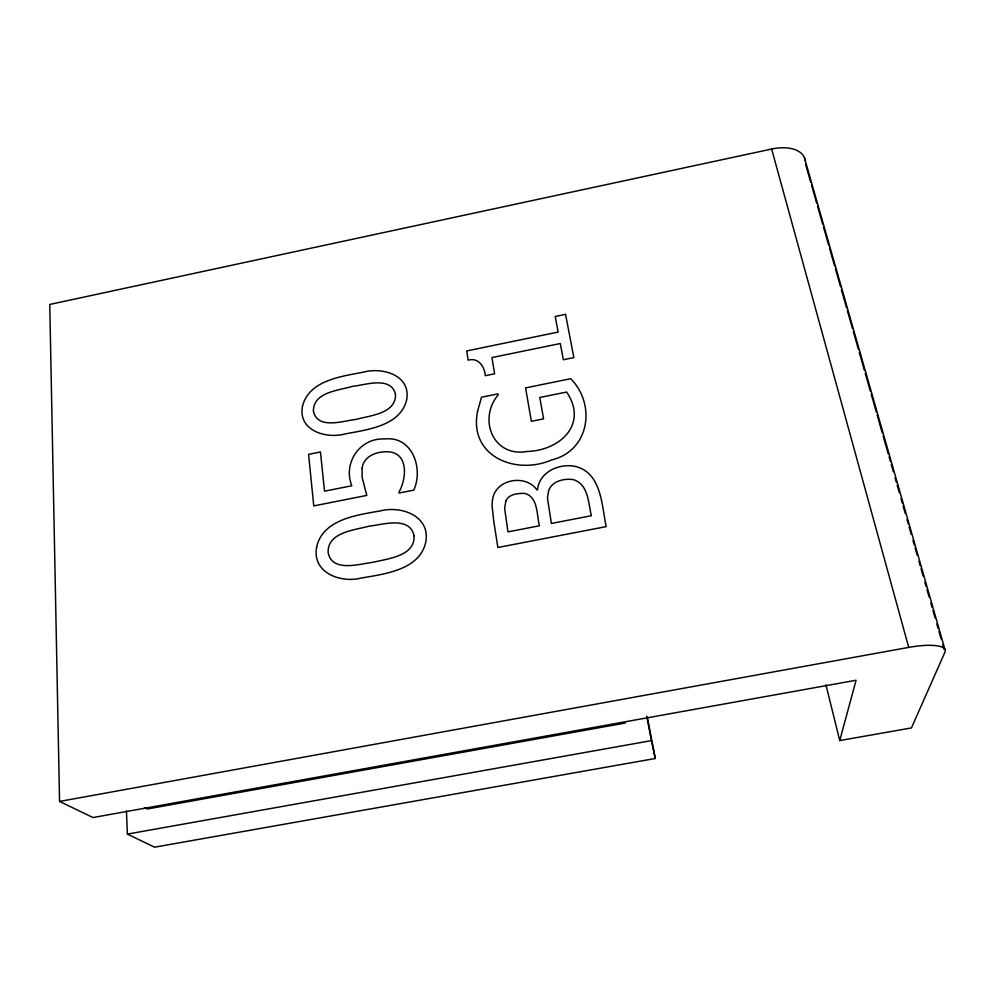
<?xml version="1.0" encoding="UTF-8"?>
<svg xmlns="http://www.w3.org/2000/svg" width="995" height="995" viewBox="0 0 995 995"><rect width="100%" height="100%" fill="white"/><g stroke="black" fill="none" stroke-linecap="round" stroke-linejoin="round"><path stroke-width="1.49" d="M59.563 801.435L908.721 647.397A41.691 10.796 -12.7 0 1 944.902 652.247L911.445 727.93L839.743 740.566L856.073 680.257L92.995 817.542L59.563 801.435L49.75 304.445L771.635 149.039A35.609 19.85 -18.9 0 1 805.104 160.232M625.258 723.029L147.136 809.01L144.486 807.579M127.36 834.096L651.414 740.628L655.295 758.488L154.561 847.193L127.36 834.096L126.465 810.975M804.408 157.707L944.902 649.349M805.627 164.411L810.726 182.309M811.584 185.294L816.696 203.204M817.542 206.189L822.654 224.086M823.512 227.071L828.624 244.969M829.469 247.954L834.581 265.864M835.439 268.837L840.551 286.747M841.397 289.732L846.509 307.629M847.367 310.614L852.479 328.512M853.324 331.497L858.436 349.407M859.282 352.392L864.394 370.289M865.252 373.274L870.364 391.172M871.21 394.157L876.321 412.067M877.18 415.039L882.291 432.949M883.137 435.934L888.249 453.832M889.107 456.817L890.376 461.294M891.234 464.279L893.361 471.729M895.065 477.699L896.346 482.177M897.191 485.162L899.331 492.624M901.022 498.594L902.303 503.06M903.161 506.045L905.288 513.507M906.992 519.477L908.273 523.955M909.119 526.94L911.246 534.39M912.95 540.36L914.231 544.837M915.089 547.822L917.216 555.285M918.92 561.242L920.201 565.72M921.047 568.705L923.173 576.167M924.877 582.137L926.158 586.615M927.004 589.587L929.143 597.05M930.847 603.02L932.116 607.497M932.974 610.482L935.101 617.932M936.805 623.902L938.086 628.38M938.932 631.365L941.071 638.827M942.775 644.797L944.044 649.262M771.635 149.039L908.721 647.397M825.949 684.834L839.743 740.566M647.372 717.37L655.295 758.488M646.713 716.201L651.414 740.628M362.13 468.11L362.093 477.152L366.794 495.41L313.773 505.908L308.562 454.354L320.427 451.954L324.544 491.182L351.807 485.759C342.703 462.949 359.916 437.589 384.754 438.969C412.328 435.71 423.609 468.583 413.796 490.112L399.07 493.035L398.958 492.127C406.383 479.217 409.007 453.446 388.771 451.829C377.814 451.021 363.735 455.586 362.13 468.11M316.646 547.026C311.684 572.647 340.7 583.48 361.359 578.02C384.953 573.941 420.437 569.837 425.935 541.268C429.964 515.634 400.91 505.522 380.351 510.908C357.043 515.012 322.79 519.29 316.646 547.026M414.057 535.77C415.164 556.392 387.478 558.63 373.175 562.299C359.742 563.804 331.957 572.871 328.114 552.511C327.442 532.151 354.643 530.161 368.784 526.231C382.279 524.788 409.729 515.659 414.057 535.77M302.48 406.308C297.803 430.611 326.124 439.131 345.016 433.957C367.366 429.616 400.923 426.034 406.806 399.206C410.574 374.891 382.279 367.043 363.461 372.13C341.347 376.471 308.923 380.239 302.48 406.308M395.5 394.368C396.109 413.783 369.804 415.524 356.359 419.368C343.772 420.611 317.504 430.176 313.4 411.146C313.189 391.968 339.046 390.45 352.342 386.371C365.003 385.177 390.948 375.575 395.5 394.368M492.488 499.938L492.04 505.286L493.744 521.144L497.873 547.499L606.191 526.616C601.726 505.597 601.689 472.712 575.259 466.406C559.202 462.998 539.253 471.941 537.511 489.789L536.939 489.901C525.335 473.533 495 479.242 492.488 499.938M477.55 411.408C468.496 456.033 515.472 475.61 551.479 459.988C589.625 450.922 596.303 404.467 570.72 378.709L525.571 387.888L531.38 421.308L543.581 418.858L539.775 397.478L566.64 392.055C588.493 424.392 559.725 450.648 527.064 451.481C493.122 457.538 477.811 419.206 498.147 394.903L497.985 393.871L481.505 397.216L477.55 411.408M548.581 490.858L547.461 498.022L551.379 523.457L591.328 515.721C588.306 502.948 588.493 484.204 573.269 479.59C564.041 478.284 551.877 480.933 548.581 490.858M505.858 500.92L504.639 508.395L507.96 531.877L539.439 525.783C536.603 515.012 538.332 496.978 524.676 493.383C517.985 493.309 508.98 493.881 505.858 500.92M565.57 314.345L555.198 316.485L558.133 332.081L466.73 350.937L468.172 360.165C478.396 357.193 484.714 366.72 485.299 375.7L494.614 373.797L491.94 357.566L560.284 343.524L563.332 359.755L573.854 357.603L565.57 314.345"/></g></svg>
